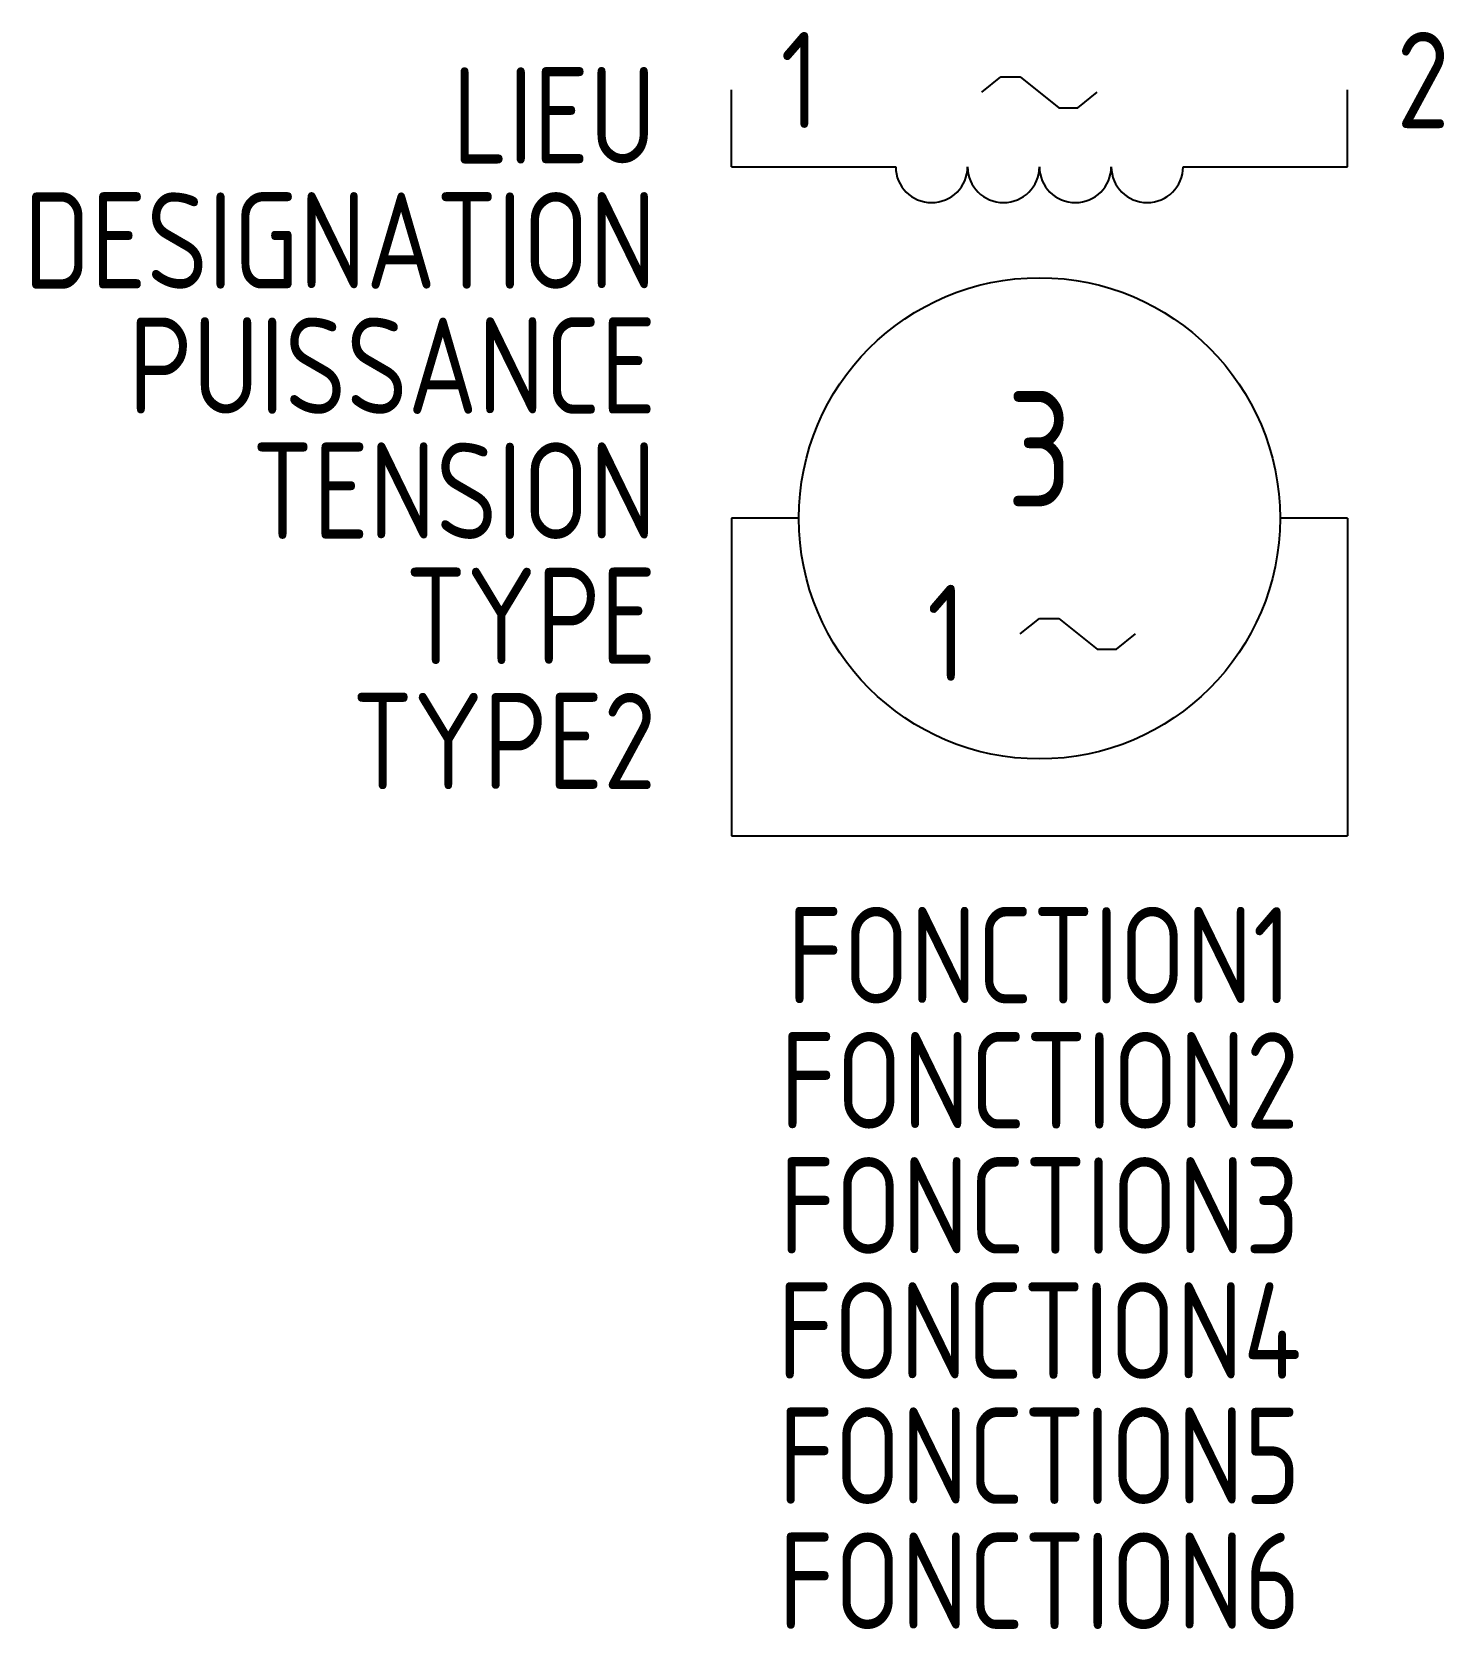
# Model space of a CAD drawing. Header units: millimetres. Extents: x -18.2 to 18.5, y -40 to 1.5.
import ezdxf
from ezdxf.enums import TextEntityAlignment as Align

# ---------------------------------------------------------------- set-up
doc = ezdxf.new("R2010")
doc.units = ezdxf.units.MM
for name, color, linetype in [('SYMB_FIL', 3, 'Continuous'), ('SYMB_FIL_FIN', 1, 'Continuous'), ('SYMB_TXT_CONTACT', 2, 'Continuous'), ('SYMB_TXT_NOM', 3, 'Continuous')]:
    doc.layers.add(name, color=color, linetype=linetype)
doc.styles.add('NET2_5', font='isocp.shx', dxfattribs={"width": 0.9, "height": 2.5})
doc.styles.add('NET_3', font='isocp.shx', dxfattribs={"width": 0.9, "height": 3})

msp = doc.modelspace()

# ---------------------------------------------------------------- linework, layer by layer
at = {"layer": 'SYMB_FIL'}
for p, q in [((0, -2), (0, 0)), ((16, -2), (16, 0)), ((0, -2), (4.267, -2)), ((11.733, -2), (16, -2)), ((1.75, -11.133), (0, -11.133)), ((0, -11.133), (0, -19.383)), ((16, -11.133), (14.25, -11.133)), ((16, -11.133), (16, -19.383)), ((0, -19.383), (16, -19.383))]:
    msp.add_line(p, q, dxfattribs=at)
msp.add_circle((8, -11.133), 6.25, dxfattribs=at)
for centre in [(5.2, -2), (7.067, -2), (8.933, -2), (10.8, -2)]:
    msp.add_arc(centre, 0.933, 180, 0, dxfattribs=at)
at = {"layer": 'SYMB_FIL_FIN'}
for p, q in [((6.5, -0.067), (7, 0.333)), ((7, 0.333), (7.5, 0.333)), ((7.5, 0.333), (8.5, -0.467)), ((9, -0.467), (9.5, -0.067)), ((8.5, -0.467), (9, -0.467)), ((7.5, -14.133), (8, -13.733)), ((8, -13.733), (8.5, -13.733)), ((8.5, -13.733), (9.5, -14.533)), ((10, -14.533), (10.5, -14.133)), ((9.5, -14.533), (10, -14.533))]:
    msp.add_line(p, q, dxfattribs=at)

# ---------------------------------------------------------------- texts
at = {"layer": 'SYMB_FIL', "style": 'NET2_5', "width": 0.9}
msp.add_text('1', height=2.5, dxfattribs=at).set_placement((6.093, -15.36), align=Align.RIGHT)
at = {"layer": 'SYMB_TXT_CONTACT', "style": 'NET2_5', "width": 0.9, "flags": 8}
for tag, p in [('1', (1.275, -1)), ('2', (17.275, -1))]:
    msp.add_attdef(tag, p, '', height=2.5, dxfattribs=at)
at = {"layer": 'SYMB_TXT_CONTACT', "style": 'NET_3', "width": 0.9, "flags": 8}
msp.add_attdef('3', text='M', height=3, dxfattribs=at).set_placement((8, -9.333), align=Align.MIDDLE_CENTER)
at = {"layer": 'SYMB_TXT_NOM', "style": 'NET2_5', "width": 0.9, "flags": 8}
for tag, text, p in [('LIEU', '', (-1.953, -1.918)), ('DESIGNATION', 'M?', (-1.953, -5.168)), ('PUISSANCE', 'KW', (-1.953, -8.418)), ('TENSION', 'V', (-1.953, -11.668)), ('TYPE', 'A', (-1.953, -14.918)), ('TYPE2', '', (-1.953, -18.168))]:
    msp.add_attdef(tag, text=text, height=2.5, dxfattribs=at).set_placement(p, align=Align.RIGHT)
for tag, p in [('FONCTION1', (8, -23.733)), ('FONCTION2', (8, -26.983)), ('FONCTION3', (8, -30.233)), ('FONCTION4', (8, -33.483)), ('FONCTION5', (8, -36.733)), ('FONCTION6', (8, -39.983))]:
    msp.add_attdef(tag, text='', height=2.5, dxfattribs=at).set_placement(p, align=Align.CENTER)

doc.saveas('drawing.dxf')
